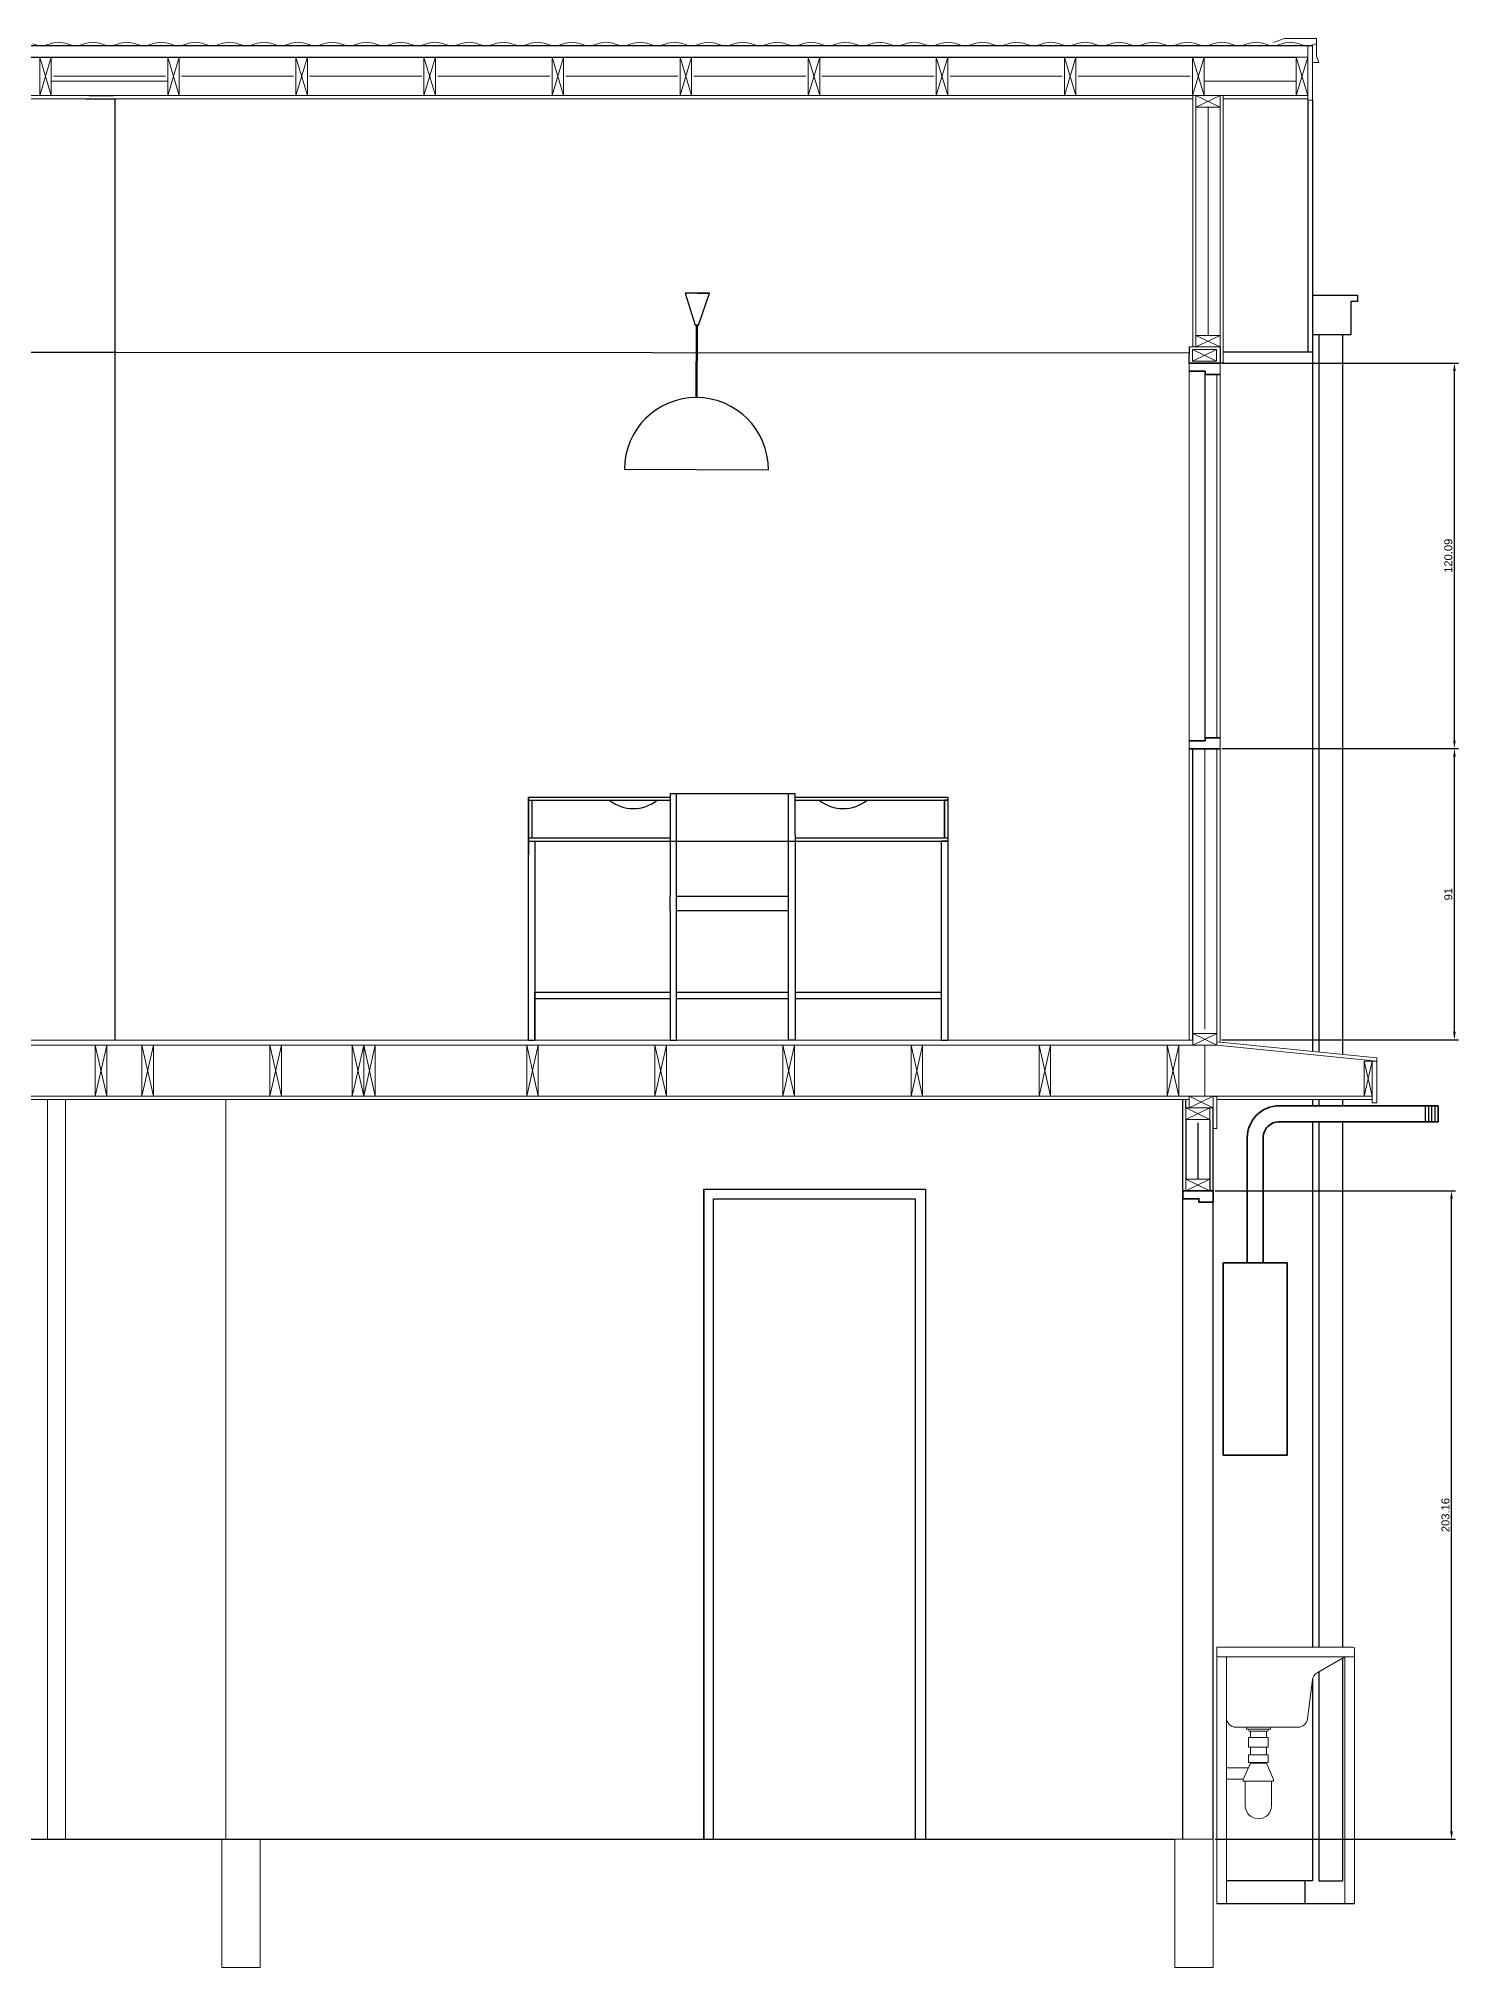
# Model space of a CAD drawing. Header units: inches. Extents: x 1841 to 3762, y 1077 to 2987.
# Drawn here: x 2271 to 2715, y 1077 to 1679 of the extents above; entities that cross this region are included whole.
import ezdxf

# ---------------------------------------------------------------- set-up
doc = ezdxf.new("R2010")
doc.units = ezdxf.units.IN
doc.header["$MEASUREMENT"] = 0
for name, color, linetype, lineweight in [('A-ANNO-SYMB', 3, 'Continuous', 18), ('A-DETL-MBND', 3, 'Continuous', 18), ('A-ELEV-IDEN', 3, 'Continuous', 18), ('A-ELEV-MBE1', 7, 'Continuous', 35), ('A-ELEV-MBE2', 4, 'Continuous', 25), ('A-FURN', 8, 'Continuous', 18), ('A-SECT-MCUT', 7, 'Continuous', 35), ('A-WALL-PATT', 8, 'Continuous', 18), ('A-WALL-STUD', 3, 'Continuous', 18)]:
    doc.layers.add(name, color=color, linetype=linetype, lineweight=lineweight)
doc.styles.get("Standard").update_dxf_attribs({"font": 'Arial.ttf'})
doc.dimstyles.new('ISO-25', dxfattribs={"dimtxt": 2.5, "dimasz": 2.5, "dimexe": 1.25, "dimexo": 0.625, "dimtad": 1, "dimtxsty": 'Standard', "dimcen": 2.5, "dimadec": 0, "dimazin": 0, "dimtfac": 1, "dimtmove": 0, "dimatfit": 3, "dimfxl": 1, "dimarcsym": 0})

# ---------------------------------------------------------------- blocks, each defined once
blk = doc.blocks.new('*D55')
at = {"color": 0, "lineweight": -2, "transparency": 16777216}
for p, q in [((2640.65, 1457.55), (2714.54, 1457.55)), ((2713.29, 1369.05), (2713.29, 1455.05)), ((2640.65, 1366.55), (2714.54, 1366.55))]:
    blk.add_line(p, q, dxfattribs=at)
at = {"color": 0, "transparency": 16777216}
for points in [[(2712.88, 1455.05), (2713.71, 1455.05), (2713.29, 1457.55)], [(2712.88, 1369.05), (2713.71, 1369.05), (2713.29, 1366.55)]]:
    blk.add_solid(points, dxfattribs=at)
at = {"color": 0, "transparency": 16777216, "insert": (2711.4, 1412.05), "char_height": 2.5, "attachment_point": 5, "rotation": 90}
blk.add_mtext('91', dxfattribs=at)
blk = doc.blocks.new('*D56')
at = {"color": 0, "lineweight": -2, "transparency": 16777216}
for p, q in [((2640.65, 1578.04), (2714.54, 1578.04)), ((2713.29, 1460.05), (2713.29, 1575.54)), ((2640.65, 1457.55), (2714.54, 1457.55))]:
    blk.add_line(p, q, dxfattribs=at)
at = {"color": 0, "transparency": 16777216}
for points in [[(2712.88, 1575.54), (2713.71, 1575.54), (2713.29, 1578.04)], [(2712.88, 1460.05), (2713.71, 1460.05), (2713.29, 1457.55)]]:
    blk.add_solid(points, dxfattribs=at)
at = {"color": 0, "transparency": 16777216, "insert": (2711.4, 1517.8), "char_height": 2.5, "attachment_point": 5, "rotation": 90}
blk.add_mtext('120.09', dxfattribs=at)
blk = doc.blocks.new('*D61')
at = {"color": 0, "lineweight": -2, "transparency": 16777216}
for p, q in [((2638.55, 1319.36), (2713.64, 1319.36)), ((2712.39, 1119.21), (2712.39, 1316.86)), ((2638.55, 1116.71), (2713.64, 1116.71))]:
    blk.add_line(p, q, dxfattribs=at)
at = {"color": 0, "transparency": 16777216}
for points in [[(2711.97, 1316.86), (2712.81, 1316.86), (2712.39, 1319.36)], [(2711.97, 1119.21), (2712.81, 1119.21), (2712.39, 1116.71)]]:
    blk.add_solid(points, dxfattribs=at)
at = {"color": 0, "transparency": 16777216, "insert": (2710.5, 1218.03), "char_height": 2.5, "attachment_point": 5, "rotation": 90}
blk.add_mtext('203.16', dxfattribs=at)

msp = doc.modelspace()

# ---------------------------------------------------------------- linework, layer by layer
at = {"color": 0}
for p, q in [((2285.558, 1660.628), (2295.065, 1660.628)), ((2286.558, 1661.629), (2294.064, 1661.629)), ((2294.667, 1660.628), (2294.667, 1366.398)), ((2285.558, 1581.387), (2295.065, 1581.387)), ((2630.423, 1577.947), (2630.524, 1583.065)), ((2640.031, 1583.065), (2640.031, 1578.062)), ((2635.427, 1460.95), (2635.427, 1574.445)), ((2631.525, 1366.398), (2631.525, 1457.448)), ((2628.422, 1319.362), (2628.422, 1347.884)), ((2629.323, 1345.282), (2629.323, 1347.884)), ((2637.93, 1348.885), (2639.031, 1348.885)), ((2637.93, 1319.362), (2637.93, 1345.282)), ((2629.323, 1341.679), (2629.323, 1322.965)), ((2633.076, 1340.555), (2633.076, 1322.965)), ((2636.828, 1341.679), (2636.828, 1319.362)), ((2478.712, 1319.862), (2547.946, 1319.862)), ((2547.946, 1319.862), (2547.946, 1116.705)), ((1951.2, 1116.705), (2625.92, 1116.705)), ((2639.031, 1096.69), (2682.064, 1096.69))]:
    msp.add_line(p, q, dxfattribs=at)
for p, q in [((2480.465, 1599.826), (2472.911, 1599.854)), ((2472.911, 1599.854), (2476.021, 1589.847)), ((2476.575, 1599.84), (2480.465, 1599.826)), ((2477.056, 1589.843), (2480.465, 1599.826)), ((2476.539, 1589.845), (2476.021, 1589.847)), ((2476.305, 1567.242), (2476.389, 1589.845)), ((2476.539, 1589.845), (2477.056, 1589.843)), ((2477.056, 1589.843), (2476.539, 1589.845)), ((2476.605, 1567.241), (2476.689, 1589.844)), ((2453.872, 1544.825), (2498.872, 1544.659)), ((2423.928, 1442.398), (2468.209, 1442.398)), ((2423.928, 1366.398), (2423.928, 1442.398)), ((2423.928, 1442.398), (2423.928, 1424.398)), ((2423.928, 1442.398), (2423.928, 1441.398)), ((2423.928, 1441.398), (2468.209, 1441.398)), ((2424.921, 1441.398), (2424.921, 1429.631)), ((2424.921, 1441.398), (2468.209, 1441.398)), ((2449.173, 1441.398), (2464.173, 1441.398)), ((2507.209, 1443.389), (2468.209, 1443.389)), ((2468.209, 1443.389), (2468.209, 1430.765)), ((2470.209, 1406.878), (2470.209, 1443.389)), ((2505.202, 1406.878), (2505.202, 1443.389)), ((2507.209, 1430.765), (2507.209, 1443.389)), ((2507.209, 1442.398), (2554.928, 1442.398)), ((2507.209, 1441.398), (2554.928, 1441.398)), ((2554.928, 1441.398), (2553.928, 1441.398)), ((2553.928, 1441.398), (2553.928, 1429.631)), ((2553.928, 1429.631), (2553.928, 1441.398)), ((2554.928, 1442.398), (2554.928, 1442.398)), ((2554.928, 1442.398), (2554.928, 1366.398)), ((2423.928, 1428.631), (2423.928, 1429.631)), ((2423.928, 1429.631), (2468.209, 1429.631)), ((2423.928, 1428.631), (2554.928, 1428.631)), ((2423.928, 1428.631), (2425.928, 1428.631)), ((2425.928, 1428.631), (2425.928, 1366.398)), ((2468.209, 1430.765), (2468.209, 1411.389)), ((2470.209, 1411.389), (2470.209, 1430.765)), ((2505.202, 1411.389), (2505.202, 1430.765)), ((2507.209, 1430.765), (2507.209, 1411.389)), ((2507.209, 1429.631), (2554.928, 1429.631)), ((2554.928, 1428.631), (2552.928, 1428.631)), ((2552.928, 1428.631), (2552.928, 1366.398)), ((2468.209, 1406.878), (2468.209, 1411.389)), ((2470.209, 1411.389), (2505.202, 1411.389)), ((2507.209, 1411.389), (2507.209, 1406.878)), ((2468.209, 1406.878), (2468.209, 1366.389)), ((2505.202, 1406.878), (2470.209, 1406.878)), ((2470.209, 1366.389), (2470.209, 1406.878)), ((2505.202, 1366.389), (2505.202, 1406.878)), ((2507.209, 1406.878), (2507.209, 1366.389)), ((2425.928, 1366.398), (2425.928, 1381.398)), ((2425.928, 1381.398), (2468.209, 1381.398)), ((2470.209, 1381.398), (2505.202, 1381.398)), ((2507.209, 1381.398), (2552.928, 1381.398)), ((2552.928, 1381.398), (2552.928, 1379.398)), ((2468.209, 1379.398), (2425.928, 1379.398)), ((2505.202, 1379.398), (2470.209, 1379.398)), ((2552.928, 1379.398), (2507.209, 1379.398)), ((2423.928, 1366.398), (2425.928, 1366.398)), ((2468.209, 1366.389), (2470.209, 1366.389)), ((2507.209, 1366.389), (2505.202, 1366.389)), ((2552.928, 1366.398), (2554.928, 1366.398))]:
    msp.add_line(p, q)
for centre, radius, start, end in [((2476.372, 1544.742), 22.5, 359.788219, 179.788219), ((2456.673, 1450.968), 12.159, 231.913924, 308.086076), ((2522.246, 1450.968), 12.159, 231.913924, 308.086076)]:
    msp.add_arc(centre, radius, start, end)
at = {"layer": 'A-ANNO-SYMB', "color": 0}
msp.add_lwpolyline([(2656.727, 1678.185), (2656.727, 1678.185), (2660.195, 1679.423), (2670.203, 1679.423), (2670.203, 1673.919), (2670.955, 1671.917), (2669.202, 1671.917)], dxfattribs=at)
for centre, start, end in [((2271.698, 1684.561), 248.581347, 291.418653), ((2277.045, 1670.932), 68.581347, 111.418653), ((2282.391, 1684.561), 248.581347, 291.418653), ((2287.738, 1670.932), 68.581347, 111.418653), ((2293.085, 1684.561), 248.581347, 291.418653), ((2298.431, 1670.932), 68.581347, 111.418653), ((2303.778, 1684.561), 248.581347, 291.418653), ((2309.124, 1670.932), 68.581347, 111.418653), ((2314.471, 1684.561), 248.581347, 291.418653), ((2319.817, 1670.932), 68.581347, 111.418653), ((2325.164, 1684.561), 248.581347, 291.418653), ((2330.51, 1670.932), 68.581347, 111.418653), ((2335.857, 1684.561), 248.581347, 291.418653), ((2341.204, 1670.932), 68.581347, 111.418653), ((2346.55, 1684.561), 248.581347, 291.418653), ((2351.897, 1670.932), 68.581347, 111.418653), ((2357.243, 1684.561), 248.581347, 291.418653), ((2362.59, 1670.932), 68.581347, 111.418653), ((2367.936, 1684.561), 248.581347, 291.418653), ((2373.283, 1670.932), 68.581347, 111.418653), ((2378.629, 1684.561), 248.581347, 291.418653), ((2383.976, 1670.932), 68.581347, 111.418653), ((2389.323, 1684.561), 248.581347, 291.418653), ((2394.669, 1670.932), 68.581347, 111.418653), ((2400.016, 1684.561), 248.581347, 291.418653), ((2405.362, 1670.932), 68.581347, 111.418653), ((2410.709, 1684.561), 248.581347, 291.418653), ((2416.055, 1670.932), 68.581347, 111.418653), ((2421.402, 1684.561), 248.581347, 291.418653), ((2426.748, 1670.932), 68.581347, 111.418653), ((2432.095, 1684.561), 248.581347, 291.418653), ((2437.442, 1670.932), 68.581347, 111.418653), ((2442.788, 1684.561), 248.581347, 291.418653), ((2448.135, 1670.932), 68.581347, 111.418653), ((2453.481, 1684.561), 248.581347, 291.418653), ((2458.828, 1670.932), 68.581347, 111.418653), ((2464.174, 1684.561), 248.581347, 291.418653), ((2469.521, 1670.932), 68.581347, 111.418653), ((2474.867, 1684.561), 248.581347, 291.418653), ((2480.214, 1670.932), 68.581347, 111.418653), ((2485.561, 1684.561), 248.581347, 291.418653), ((2490.907, 1670.932), 68.581347, 111.418653), ((2496.254, 1684.561), 248.581347, 291.418653), ((2501.6, 1670.932), 68.581347, 111.418653), ((2506.947, 1684.561), 248.581347, 291.418653), ((2512.293, 1670.932), 68.581347, 111.418653), ((2517.64, 1684.561), 248.581347, 291.418653), ((2522.987, 1670.932), 68.581347, 111.418653), ((2528.333, 1684.561), 248.581347, 291.418653), ((2533.68, 1670.932), 68.581347, 111.418653), ((2539.026, 1684.561), 248.581347, 291.418653), ((2544.373, 1670.932), 68.581347, 111.418653), ((2549.719, 1684.561), 248.581347, 291.418653), ((2555.066, 1670.932), 68.581347, 111.418653), ((2560.412, 1684.561), 248.581347, 291.418653), ((2565.759, 1670.932), 68.581347, 111.418653), ((2571.106, 1684.561), 248.581347, 291.418653), ((2576.452, 1670.932), 68.581347, 111.418653), ((2581.799, 1684.561), 248.581347, 291.418653), ((2587.145, 1670.932), 68.581347, 111.418653), ((2592.492, 1684.561), 248.581347, 291.418653), ((2597.838, 1670.932), 68.581347, 111.418653), ((2603.185, 1684.561), 248.581347, 291.418653), ((2608.531, 1670.932), 68.581347, 111.418653), ((2613.878, 1684.561), 248.581347, 291.418653), ((2619.225, 1670.932), 68.581347, 111.418653), ((2624.571, 1684.561), 248.581347, 291.418653), ((2629.918, 1670.932), 68.581347, 111.418653), ((2635.264, 1684.561), 248.581347, 291.418653), ((2640.611, 1670.932), 68.581347, 111.418653), ((2645.957, 1684.561), 248.581347, 291.418653), ((2651.304, 1670.932), 68.581347, 111.418653), ((2656.65, 1684.561), 248.581347, 291.418653), ((2661.997, 1670.932), 68.581347, 111.418653), ((2667.344, 1684.561), 248.581347, 291.418653)]:
    msp.add_arc(centre, 7.32, start, end, dxfattribs=at)
at = {"layer": 'A-DETL-MBND', "color": 0}
for p, q in [((2635.027, 1666.132), (2663.85, 1666.132)), ((1945.095, 1661.629), (2286.558, 1661.629)), ((2230.748, 1660.628), (2285.558, 1660.628)), ((2631.525, 1661.629), (2294.064, 1661.629)), ((2631.525, 1660.628), (2295.065, 1660.628)), ((2641.032, 1661.629), (2663.85, 1661.629)), ((2641.032, 1660.628), (2667.453, 1660.628)), ((2630.431, 1366.398), (2630.423, 1577.947)), ((2640.031, 1365.803), (2640.031, 1577.947)), ((1946.096, 1366.398), (2631.525, 1366.398)), ((1946.096, 1364.897), (2631.525, 1364.897)), ((2689.069, 1360.899), (2639.031, 1365.903)), ((2689.069, 1359.893), (2639.031, 1364.897)), ((2689.069, 1359.893), (2689.069, 1360.899)), ((1946.096, 1348.885), (2630.424, 1348.885)), ((1948.198, 1347.884), (2329.288, 1347.884)), ((2273.545, 1116.705), (2273.545, 1347.884)), ((2279.252, 1116.705), (2279.252, 1347.884)), ((2329.288, 1348.885), (2330.289, 1348.885)), ((2329.288, 1116.705), (2329.288, 1347.884)), ((2629.423, 1347.884), (2630.423, 1347.884)), ((2630.423, 1347.884), (2630.423, 1348.885)), ((2639.031, 1338.877), (2639.031, 1348.885)), ((2639.031, 1348.885), (2685.065, 1348.885)), ((2639.031, 1347.884), (2687.567, 1347.884)), ((2637.93, 1338.877), (2639.031, 1338.877))]:
    msp.add_line(p, q, dxfattribs=at)
for points in [[(2311.177, 1666.132), (2274.749, 1666.132)], [(2632.526, 1583.065), (2631.525, 1583.065), (2631.525, 1661.629)], [(2632.526, 1586.668), (2632.526, 1661.629)], [(2640.031, 1586.668), (2640.031, 1661.629)], [(2641.032, 1661.629), (2640.031, 1661.629)], [(2640.031, 1578.062), (2641.032, 1578.062), (2641.032, 1661.629)], [(2631.525, 1583.065), (2630.524, 1583.065)], [(2639.031, 1460.957), (2639.031, 1574.445)], [(2639.031, 1460.957), (2639.031, 1462.573)], [(2639.031, 1364.897), (2639.031, 1457.455)], [(2329.288, 1347.884), (2630.423, 1347.884)]]:
    msp.add_lwpolyline(points, dxfattribs=at)
at = {"layer": 'A-ELEV-IDEN', "color": 0}
for points in [[(2328.041, 1116.705), (2340.05, 1116.705), (2340.05, 1076.674), (2328.041, 1076.674)], [(2625.92, 1116.705), (2637.93, 1116.705), (2637.93, 1076.674), (2625.92, 1076.674)]]:
    msp.add_lwpolyline(points, close=True, dxfattribs=at)
at = {"layer": 'A-ELEV-MBE1', "color": 0}
for p, q in [((2640.031, 1577.947), (2630.423, 1577.947)), ((2630.423, 1575.445), (2635.427, 1575.445)), ((2635.427, 1575.445), (2635.427, 1574.445)), ((2635.427, 1574.445), (2640.031, 1574.445)), ((2630.423, 1459.949), (2635.427, 1459.949)), ((2635.427, 1460.95), (2640.031, 1460.959)), ((2635.427, 1459.949), (2635.427, 1460.95)), ((2640.031, 1457.456), (2630.423, 1457.447)), ((2708.174, 1345.939), (2708.174, 1340.935))]:
    msp.add_line(p, q, dxfattribs=at)
for points in [[(2648.538, 1296.844), (2648.538, 1335.931, -0.4142136), (2658.546, 1345.939), (2708.174, 1345.939)], [(2653.542, 1296.844), (2653.542, 1335.931, -0.4142136), (2658.546, 1340.935), (2708.174, 1340.935)]]:
    msp.add_lwpolyline(points, format="xyb", dxfattribs=at)
for points in [[(2628.422, 1319.362), (2628.422, 1316.86), (2633.426, 1316.86), (2633.426, 1315.859), (2637.93, 1315.859), (2637.93, 1319.362), (2628.422, 1319.362)], [(2661.048, 1296.844), (2641.032, 1296.844), (2641.032, 1236.798), (2661.048, 1236.798), (2661.048, 1296.844)]]:
    msp.add_lwpolyline(points, dxfattribs=at)
at = {"layer": 'A-ELEV-MBE2', "color": 0}
for p, q in [((1947.097, 1581.387), (2285.558, 1581.387)), ((2295.065, 1581.387), (2630.424, 1581.246)), ((2668.954, 1581.387), (2641.032, 1581.387)), ((2668.954, 1581.387), (2668.954, 1362.91)), ((2668.954, 1347.884), (2668.954, 1345.939)), ((2704.171, 1345.939), (2704.171, 1340.935)), ((2705.172, 1345.939), (2705.172, 1340.935)), ((2706.173, 1345.939), (2706.173, 1340.935)), ((2707.173, 1345.939), (2707.173, 1340.935)), ((2668.954, 1340.935), (2668.954, 1176.752)), ((2628.422, 1116.705), (2628.422, 1319.362)), ((2637.93, 1116.705), (2637.93, 1319.362)), ((2668.954, 1166.834), (2668.954, 1103.695)), ((2666.552, 1103.695), (2666.552, 1096.69)), ((2670.956, 1103.695), (2678.462, 1103.695))]:
    msp.add_line(p, q, dxfattribs=at)
for points in [[(1910.167, 1677.241), (2668.954, 1677.241)], [(1910.167, 1673.638), (2663.85, 1673.638)], [(2667.453, 1660.128), (2667.453, 1581.387)], [(2668.954, 1660.128), (2668.954, 1581.387)], [(2668.954, 1599.257), (2682.965, 1599.257), (2682.965, 1597.255), (2680.964, 1597.255), (2680.964, 1586.868), (2668.954, 1586.868)], [(2670.956, 1586.868), (2670.956, 1362.71)], [(2678.462, 1361.96), (2678.462, 1586.868)], [(2670.956, 1347.884), (2670.956, 1345.939)], [(2678.462, 1345.939), (2678.462, 1347.884)], [(2670.956, 1340.935), (2670.956, 1176.752)], [(2678.462, 1176.752), (2678.462, 1340.935)], [(2481.714, 1116.705), (2481.714, 1316.86), (2544.776, 1316.86), (2544.776, 1116.705)], [(2678.462, 1103.695), (2678.462, 1173.404)], [(2670.956, 1169.077), (2670.956, 1103.695)], [(2668.954, 1103.695), (2642.033, 1103.695)]]:
    msp.add_lwpolyline(points, dxfattribs=at)
at = {"layer": 'A-FURN', "color": 0}
for p, q in [((2639.031, 1176.752), (2681.563, 1176.752)), ((2639.031, 1174.25), (2639.031, 1176.752)), ((2682.064, 1176.251), (2682.064, 1174.25)), ((2639.031, 1174.25), (2639.031, 1096.69)), ((2681.563, 1173.749), (2639.531, 1173.749)), ((2642.033, 1173.749), (2642.033, 1154.735)), ((2642.033, 1096.69), (2642.033, 1173.749)), ((2670.376, 1168.743), (2679.061, 1173.749)), ((2679.061, 1173.749), (2679.061, 1096.69)), ((2682.064, 1096.69), (2682.064, 1174.25)), ((2667.38, 1154.363), (2668.897, 1166.514)), ((2645.035, 1151.732), (2664.401, 1151.732)), ((2649.539, 1148.504), (2649.539, 1150.471)), ((2649.539, 1143.151), (2649.539, 1145.461)), ((2654.543, 1148.504), (2654.543, 1150.471)), ((2654.543, 1143.151), (2654.543, 1145.461)), ((2649.539, 1140.537), (2649.539, 1140.725)), ((2654.543, 1140.537), (2649.539, 1140.537)), ((2654.543, 1140.537), (2654.543, 1140.725)), ((2648.878, 1139.018), (2642.033, 1139.018)), ((2647.36, 1135.533), (2642.033, 1135.533)), ((2647.943, 1134.909), (2647.943, 1127.19)), ((2656.138, 1134.909), (2656.138, 1127.19)), ((2385.285, 1116.705), (2362.767, 1116.705)), ((2471.601, 1116.705), (2416.559, 1116.705)), ((2510.352, 1116.705), (2517.916, 1116.705))]:
    msp.add_line(p, q, dxfattribs=at)
for points in [[(2655.784, 1151.732), (2648.297, 1151.732), (2648.297, 1151.162), (2655.784, 1151.162)], [(2655.098, 1148.504), (2648.983, 1148.504), (2648.983, 1145.461), (2655.098, 1145.461)], [(2655.098, 1143.151), (2648.983, 1143.151), (2648.983, 1140.725), (2655.098, 1140.725)]]:
    msp.add_lwpolyline(points, close=True, dxfattribs=at)
for points in [[(2648.839, 1151.162), (2649.135, 1150.471), (2652.041, 1150.471)], [(2655.243, 1151.162), (2654.946, 1150.471), (2652.041, 1150.471)], [(2649.539, 1140.537), (2647.297, 1135.387), (2647.297, 1134.909), (2647.297, 1134.909)], [(2654.543, 1140.537), (2656.784, 1135.387), (2656.784, 1134.909), (2656.784, 1134.909)], [(2647.297, 1134.909), (2656.784, 1134.909)]]:
    msp.add_lwpolyline(points, dxfattribs=at)
for centre, radius, start, end in [((2681.563, 1176.251), 0.5, 0, 90), ((2639.531, 1174.25), 0.5, 180, 270), ((2681.563, 1174.25), 0.5, 270, 0), ((2671.876, 1166.142), 3.002, 119.958829, 172.887659), ((2645.035, 1154.735), 3.002, 180, 270), ((2664.401, 1154.735), 3.002, 270, 352.887659), ((2652.041, 1127.19), 4.098, 180, 360)]:
    msp.add_arc(centre, radius, start, end, dxfattribs=at)
at = {"layer": 'A-SECT-MCUT', "color": 0}
msp.add_line((2478.712, 1319.862), (2478.712, 1116.705), dxfattribs=at)
at = {"layer": 'A-WALL-PATT', "color": 0, "ltscale": 0.15}
for p, q in [((2310.477, 1667.634), (2275.449, 1667.634)), ((2350.507, 1667.634), (2315.48, 1667.634)), ((2390.538, 1667.634), (2355.511, 1667.634)), ((2430.569, 1667.634), (2395.542, 1667.634)), ((2470.6, 1667.634), (2435.573, 1667.634)), ((2510.631, 1667.634), (2475.604, 1667.634)), ((2550.662, 1667.634), (2515.635, 1667.634)), ((2590.693, 1667.634), (2555.666, 1667.634)), ((2630.724, 1667.634), (2595.697, 1667.634))]:
    msp.add_line(p, q, dxfattribs=at)
at = {"layer": 'A-WALL-PATT', "color": 0, "ltscale": 0.1}
for p, q in [((2636.278, 1586.668), (2636.278, 1658.026)), ((2635.278, 1369.901), (2635.278, 1457.452)), ((2635.278, 1348.885), (2635.278, 1364.897))]:
    msp.add_line(p, q, dxfattribs=at)
at = {"layer": 'A-WALL-STUD', "color": 0}
for p, q in [((2640.031, 1658.026), (2632.526, 1661.629)), ((2632.526, 1658.026), (2640.031, 1661.629)), ((2640.031, 1583.065), (2632.526, 1586.668)), ((2632.526, 1583.065), (2640.031, 1586.668)), ((2638.935, 1578.627), (2631.429, 1582.23)), ((2631.429, 1578.627), (2638.935, 1582.23)), ((2639.031, 1364.897), (2631.525, 1368.5)), ((2631.525, 1364.897), (2639.031, 1368.5)), ((2687.567, 1359.893), (2685.065, 1348.885)), ((2685.065, 1359.893), (2687.567, 1348.885)), ((2636.828, 1341.679), (2629.323, 1345.282)), ((2629.323, 1341.679), (2636.828, 1345.282)), ((2637.93, 1345.282), (2630.424, 1348.885)), ((2630.424, 1345.282), (2637.93, 1348.885)), ((2636.828, 1319.362), (2629.323, 1322.965)), ((2629.323, 1319.362), (2636.828, 1322.965))]:
    msp.add_line(p, q, dxfattribs=at)
for points in [[(2667.453, 1677.241), (2667.453, 1661.629), (2667.453, 1660.128), (2668.954, 1660.128), (2668.954, 1677.241), (2667.453, 1677.241)], [(2271.146, 1673.638), (2274.749, 1661.629)], [(2271.146, 1661.629), (2274.749, 1673.638)], [(2311.177, 1673.638), (2314.78, 1661.629)], [(2311.177, 1661.629), (2314.78, 1673.638)], [(2351.208, 1673.638), (2354.811, 1661.629)], [(2351.208, 1661.629), (2354.811, 1673.638)], [(2391.239, 1673.638), (2394.842, 1661.629)], [(2391.239, 1661.629), (2394.842, 1673.638)], [(2431.27, 1673.638), (2434.873, 1661.629)], [(2431.27, 1661.629), (2434.873, 1673.638)], [(2471.301, 1673.638), (2474.903, 1661.629)], [(2471.301, 1661.629), (2474.903, 1673.638)], [(2511.332, 1673.638), (2514.934, 1661.629)], [(2511.332, 1661.629), (2514.934, 1673.638)], [(2551.363, 1673.638), (2554.965, 1661.629)], [(2551.363, 1661.629), (2554.965, 1673.638)], [(2591.393, 1673.638), (2594.996, 1661.629)], [(2591.393, 1661.629), (2594.996, 1673.638)], [(2631.424, 1673.638), (2635.027, 1661.629)], [(2631.424, 1661.629), (2635.027, 1673.638)], [(2663.85, 1673.638), (2667.453, 1661.629)], [(2663.85, 1661.629), (2667.453, 1673.638)], [(2292.113, 1364.897), (2292.113, 1348.885), (2288.51, 1348.885), (2288.51, 1364.897), (2292.113, 1364.897)], [(2288.51, 1364.897), (2292.113, 1348.885)], [(2292.113, 1364.897), (2288.51, 1348.885)], [(2306.676, 1364.897), (2306.676, 1348.885), (2303.073, 1348.885), (2303.073, 1364.897), (2306.676, 1364.897)], [(2303.073, 1364.897), (2306.676, 1348.885)], [(2306.676, 1364.897), (2303.073, 1348.885)], [(2346.706, 1364.897), (2346.706, 1348.885), (2343.103, 1348.885), (2343.103, 1364.897), (2346.706, 1364.897)], [(2343.103, 1364.897), (2346.706, 1348.885)], [(2346.706, 1364.897), (2343.103, 1348.885)], [(2372.426, 1364.897), (2372.426, 1348.885), (2368.823, 1348.885), (2368.823, 1364.897), (2372.426, 1364.897)], [(2368.823, 1364.897), (2372.426, 1348.885)], [(2372.426, 1364.897), (2368.823, 1348.885)], [(2376.029, 1364.897), (2376.029, 1348.885), (2372.426, 1348.885), (2372.426, 1364.897), (2376.029, 1364.897)], [(2372.426, 1364.897), (2376.029, 1348.885)], [(2376.029, 1364.897), (2372.426, 1348.885)], [(2426.967, 1364.897), (2426.967, 1348.885), (2423.364, 1348.885), (2423.364, 1364.897), (2426.967, 1364.897)], [(2423.364, 1364.897), (2426.967, 1348.885)], [(2426.967, 1364.897), (2423.364, 1348.885)], [(2466.998, 1364.897), (2466.998, 1348.885), (2463.395, 1348.885), (2463.395, 1364.897), (2466.998, 1364.897)], [(2463.395, 1364.897), (2466.998, 1348.885)], [(2466.998, 1364.897), (2463.395, 1348.885)], [(2507.029, 1364.897), (2507.029, 1348.885), (2503.426, 1348.885), (2503.426, 1364.897), (2507.029, 1364.897)], [(2503.426, 1364.897), (2507.029, 1348.885)], [(2507.029, 1364.897), (2503.426, 1348.885)], [(2547.06, 1364.897), (2547.06, 1348.885), (2543.457, 1348.885), (2543.457, 1364.897), (2547.06, 1364.897)], [(2543.457, 1364.897), (2547.06, 1348.885)], [(2547.06, 1364.897), (2543.457, 1348.885)], [(2587.091, 1364.897), (2587.091, 1348.885), (2583.488, 1348.885), (2583.488, 1364.897), (2587.091, 1364.897)], [(2583.488, 1364.897), (2587.091, 1348.885)], [(2587.091, 1364.897), (2583.488, 1348.885)], [(2627.122, 1364.897), (2627.122, 1348.885), (2623.519, 1348.885), (2623.519, 1364.897), (2627.122, 1364.897)], [(2623.519, 1364.897), (2627.122, 1348.885)], [(2627.122, 1364.897), (2623.519, 1348.885)]]:
    msp.add_lwpolyline(points, dxfattribs=at)
for points in [[(2274.749, 1673.638), (2271.146, 1673.638), (2271.146, 1661.629), (2274.749, 1661.629)], [(2314.78, 1673.638), (2311.177, 1673.638), (2311.177, 1661.629), (2314.78, 1661.629)], [(2354.811, 1673.638), (2351.208, 1673.638), (2351.208, 1661.629), (2354.811, 1661.629)], [(2394.842, 1673.638), (2391.239, 1673.638), (2391.239, 1661.629), (2394.842, 1661.629)], [(2434.873, 1673.638), (2431.27, 1673.638), (2431.27, 1661.629), (2434.873, 1661.629)], [(2474.903, 1673.638), (2471.301, 1673.638), (2471.301, 1661.629), (2474.903, 1661.629)], [(2514.934, 1673.638), (2511.332, 1673.638), (2511.332, 1661.629), (2514.934, 1661.629)], [(2554.965, 1673.638), (2551.363, 1673.638), (2551.363, 1661.629), (2554.965, 1661.629)], [(2594.996, 1673.638), (2591.393, 1673.638), (2591.393, 1661.629), (2594.996, 1661.629)], [(2635.027, 1673.638), (2631.424, 1673.638), (2631.424, 1661.629), (2635.027, 1661.629)], [(2667.453, 1673.638), (2663.85, 1673.638), (2663.85, 1661.629), (2667.453, 1661.629)], [(2640.031, 1658.026), (2632.526, 1658.026), (2632.526, 1661.629), (2640.031, 1661.629)], [(2640.031, 1583.065), (2632.526, 1583.065), (2632.526, 1586.668), (2640.031, 1586.668)], [(2638.935, 1578.627), (2631.429, 1578.627), (2631.429, 1582.23), (2638.935, 1582.23)], [(2639.031, 1364.897), (2631.525, 1364.897), (2631.525, 1368.5), (2639.031, 1368.5)], [(2687.567, 1359.893), (2687.567, 1348.885), (2685.065, 1348.885), (2685.065, 1359.893)], [(2687.567, 1359.893), (2687.567, 1348.885), (2687.567, 1346.883), (2689.069, 1346.883), (2689.069, 1359.893)], [(2636.828, 1341.679), (2629.323, 1341.679), (2629.323, 1345.282), (2636.828, 1345.282)], [(2637.93, 1345.282), (2630.424, 1345.282), (2630.424, 1348.885), (2637.93, 1348.885)], [(2636.828, 1319.362), (2629.323, 1319.362), (2629.323, 1322.965), (2636.828, 1322.965)]]:
    msp.add_lwpolyline(points, close=True, dxfattribs=at)

# ---------------------------------------------------------------- dimensions: what is measured, and where the dimension line sits
at = {"color": 3}
for base, p1, p2, text, picture, middle in [((2713.293, 1578.045), (2640.025, 1457.554), (2640.025, 1578.045), '120.09', '*D56', (2711.4, 1517.799)), ((2712.39, 1319.362), (2637.93, 1116.705), (2637.93, 1319.362), '203.16', '*D61', (2710.498, 1218.034))]:
    dim = msp.add_linear_dim(base=base, p1=p1, p2=p2, angle=270, text=text, dimstyle='ISO-25', dxfattribs=at)
    dim.commit()
    dim.dimension.update_dxf_attribs({"geometry": picture, "text_midpoint": middle})
dim = msp.add_linear_dim(base=(2713.293, 1457.554), p1=(2640.025, 1366.554), p2=(2640.025, 1457.554), angle=270, dimstyle='ISO-25', dxfattribs=at)
dim.commit()
dim.dimension.update_dxf_attribs({"geometry": '*D55', "text_midpoint": (2711.4, 1412.054)})

doc.saveas('drawing.dxf')
